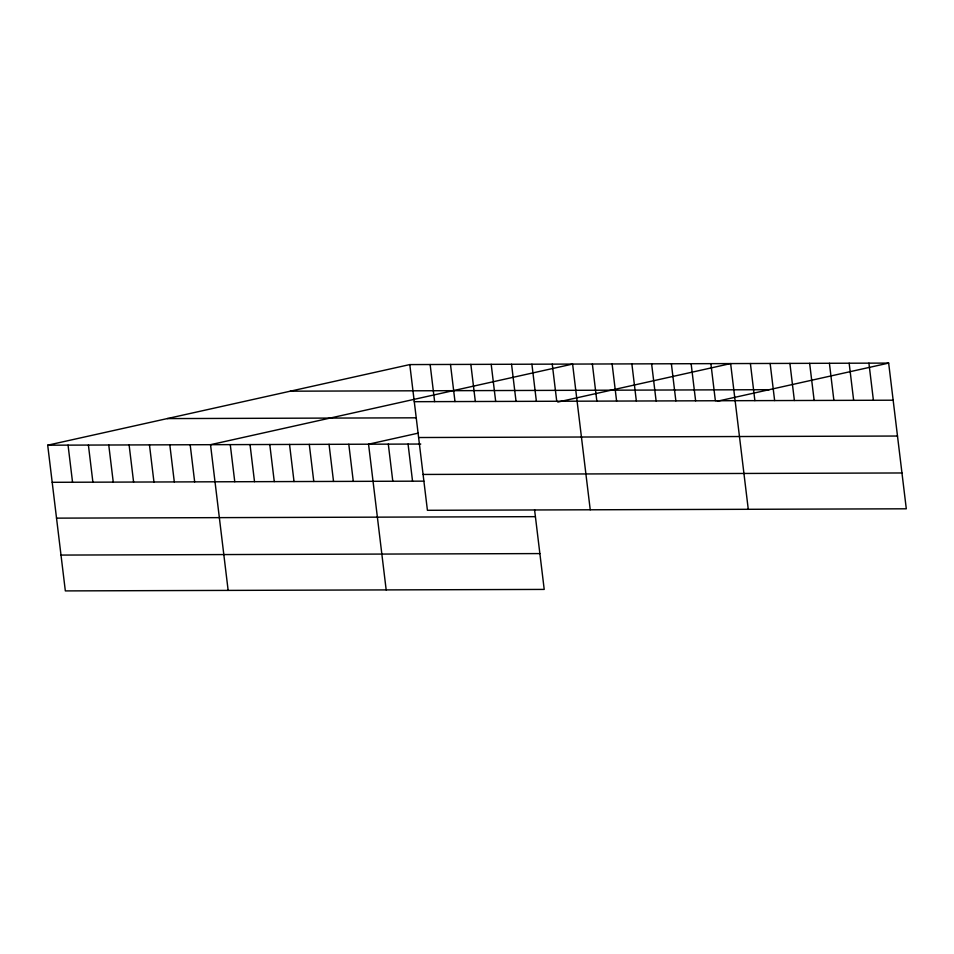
<?xml version="1.0" encoding="UTF-8"?>
<svg xmlns="http://www.w3.org/2000/svg" width="954" height="954" viewBox="0 0 954 954"><rect width="100%" height="100%" fill="white"/><g stroke="black" fill="none" stroke-linecap="round" stroke-linejoin="round"><path stroke-width="1.43" d="M534.574 509.77L544.209 589.417L65.337 590.908L47.7 445.196L409.791 364.583L888.663 363.092L906.3 508.804L427.416 510.295L409.791 364.583M418.341 433.116L368.554 444.194L386.179 589.906M557.804 402.063L730.633 363.581L748.27 509.293M717.205 401.264L888.663 363.092M290.302 391.188L769.174 389.697M414.274 401.694L893.159 400.203M167.188 418.591L416.075 417.816M418.615 437.528L897.499 436.038M47.7 445.196L420.762 444.039M423.075 474.448L901.959 472.969M52.196 482.307L423.838 481.15M56.524 518.141L535.409 516.663M60.996 555.073L539.881 553.582M868.915 363.152L873.399 400.263M849.155 363.212L853.651 400.322M829.408 363.283L833.891 400.394M809.648 363.343L814.144 400.453M789.9 363.402L794.384 400.513M770.14 363.462L774.636 400.573M750.393 363.522L754.876 400.632M710.885 363.641L715.369 400.752M691.125 363.712L695.621 400.823M671.377 363.772L675.861 400.883M651.618 363.832L656.114 400.942M631.87 363.891L636.354 401.002M612.11 363.951L616.606 401.062M592.362 364.011L596.846 401.121M590.24 509.782L572.603 364.07L210.524 444.695L228.149 590.395M552.247 364.142L556.742 401.252M531.903 364.201L536.386 401.312M511.547 364.261L516.042 401.372M491.191 364.333L495.686 401.443M470.847 364.392L475.33 401.503M450.491 364.452L454.986 401.562M430.135 364.523L434.63 401.634M408.062 444.075L412.545 481.186M388.302 444.135L392.798 481.245M348.794 444.266L353.29 481.376M329.047 444.325L333.53 481.436M309.287 444.385L313.783 481.496M289.539 444.445L294.023 481.555M269.779 444.504L274.275 481.615M250.031 444.564L254.515 481.675M230.272 444.636L234.767 481.746M190.168 444.755L194.664 481.865M169.812 444.814L174.308 481.925M149.468 444.886L153.952 481.997M129.112 444.946L133.596 482.056M108.756 445.005L113.252 482.116M88.4 445.065L92.896 482.187M68.056 445.136L72.54 482.247"/></g></svg>
